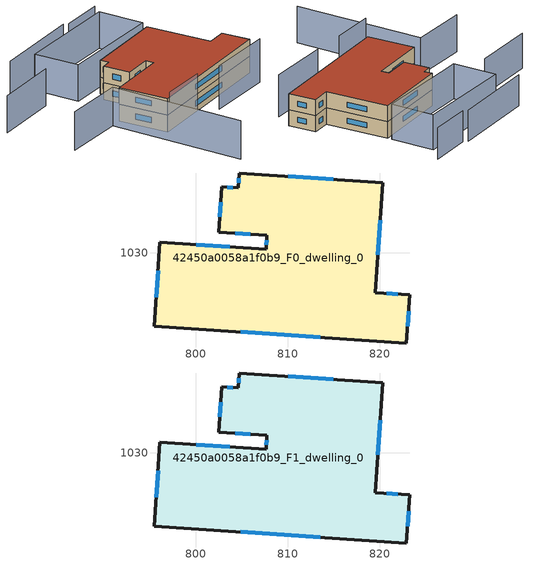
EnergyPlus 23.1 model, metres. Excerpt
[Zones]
42450a0058a1f0b9_F0_dwelling_0
 floor ground (EU_floor_Construction): 820.31,1037.64 819.51,1025.69 823.25,1025.44 822.91,1020.2 795.51,1022.02 796.12,1031.15 807.64,1030.38 807.74,1031.88 802.5,1032.23 802.83,1037.17 804.63,1037.05 804.74,1038.67 z0
 wall outside (EU_wall_Construction): 822.91,1020.2 823.25,1025.44 819.51,1025.69 820.31,1037.64 804.74,1038.67 804.63,1037.05 802.83,1037.17 802.5,1032.23 807.74,1031.88 807.64,1030.38 796.12,1031.15 795.51,1022.02 822.91,1020.2 z0:3
 window (EU_Window_Construction): 823.02,1021.99 823.13,1023.64 / 804.89,1021.4 813.53,1020.82 / 795.91,1028.02 795.72,1025.15 / 803.7,1030.65 800.06,1030.89 / 807.71,1031.37 807.68,1030.9 / 804.3,1032.11 805.95,1032 / 802.72,1035.48 802.62,1033.92 / 804.01,1037.09 803.45,1037.13 / 804.7,1038.12 804.66,1037.61 / 814.98,1037.99 810.07,1038.32 / 819.78,1029.78 820.03,1033.55 / 821.97,1025.52 820.79,1025.6 z1.03:1.97
42450a0058a1f0b9_F1_dwelling_0
 floor to 42450a0058a1f0b9_F0_dwelling_0 (EU_floor_Construction): 820.31,1037.64 819.51,1025.69 823.25,1025.44 822.9,1020.2 795.51,1022.02 796.12,1031.15 807.64,1030.38 807.74,1031.88 802.5,1032.23 802.83,1037.17 804.63,1037.05 804.74,1038.67 z3
 wall outside (EU_wall_Construction): 822.91,1020.2 823.25,1025.44 819.51,1025.69 820.31,1037.64 804.74,1038.67 804.63,1037.05 802.83,1037.17 802.5,1032.23 807.74,1031.88 807.64,1030.38 796.12,1031.15 795.51,1022.02 822.91,1020.2 z3:6
 window (EU_Window_Construction): 823.02,1021.99 823.13,1023.64 / 804.89,1021.4 813.53,1020.82 / 795.91,1028.02 795.72,1025.15 / 803.7,1030.65 800.06,1030.89 / 807.71,1031.37 807.68,1030.9 / 804.3,1032.11 805.95,1032 / 802.72,1035.48 802.62,1033.92 / 804.01,1037.09 803.45,1037.13 / 804.7,1038.12 804.66,1037.61 / 814.98,1037.99 810.07,1038.32 / 819.78,1029.78 820.03,1033.55 / 821.97,1025.52 820.79,1025.6 z4.03:4.97
 roof outside (EU_roof_Construction): 822.91,1020.2 823.25,1025.44 819.51,1025.69 820.31,1037.64 804.74,1038.67 804.63,1037.05 802.83,1037.17 802.5,1032.23 807.74,1031.88 807.64,1030.38 796.12,1031.15 795.51,1022.02 z6
shading: 807.59,1018.39 820.21,1017.04 z0:7.8; 793.3,1020.58 801.96,1019.74 z0:8.3; 782.43,1032.65 793.9,1031.25 / 793.9,1031.25 790.88,1006.53 z0:6.9; 820.46,1038.49 800.47,1040.68 / 800.47,1040.68 801.39,1048.98 / 801.39,1048.98 821.37,1046.79 / 821.37,1046.79 820.46,1038.49 z0:6.5; 796.58,1044.7 784.02,1045.73 z0:6.6; 824.6,1049.13 816.3,1049.92 / 815.64,1050.63 798.43,1051.99 z0:5.8
[Building]
EU S2 Campaign: North Axis=0; Terrain=City; Solar Distribution=FullExterior
[Site:Location]
Cape.Town.Intl.AP: Latitude=-33.965; Longitude=18.602; Time Zone=2; Elevation=46
[SizingPeriod:WeatherFileDays]
AnnualSizingPeriod: Begin Month=1; Begin Day of Month=1; End Month=12; End Day of Month=31; Day of Week for Start Day=Monday; Use Weather File Daylight Saving Period=No; Use Weather File Rain and Snow Indicators=No
[MATERIAL]
EU_InternalMass_Material: Roughness=MediumRough; Thickness=0.1; Conductivity=1; Density=1800; Specific Heat=900; Thermal Absorptance=0.9; Solar Absorptance=0.7; Visible Absorptance=0.7
[MATERIAL:NOMASS] Roughness=MediumRough; Thermal Absorptance=0.9; Solar Absorptance=0.7; Visible Absorptance=0.7
Name | Thermal Resistance
EU_wall_NoMass | 0.493876
EU_roof_NoMass | 0.449382
EU_floor_NoMass | 1.25
[WINDOWMATERIAL:SIMPLEGLAZINGSYSTEM]
EU_Window_SimpleGlazing: UFactor=4.4; Solar Heat Gain Coefficient=0.85; Visible Transmittance=0.85
[CONSTRUCTION]
EU_wall_Construction: EU_wall_NoMass
EU_roof_Construction: EU_roof_NoMass
EU_floor_Construction: EU_floor_NoMass
EU_Window_Construction: EU_Window_SimpleGlazing
EU_InternalMass_Construction: EU_InternalMass_Material
[ZONE] Type=1; Multiplier=1; Ceiling Height=autocalculate; Volume=1099.4; Floor Area=autocalculate; Part of Total Floor Area=Yes
42450a0058a1f0b9_F0_dwelling_0; 42450a0058a1f0b9_F1_dwelling_0
[INTERNALMASS] Construction=EU_InternalMass_Construction; Surface Area=366.466
Name | Zone or ZoneList
42450a0058a1f0b9_F0_dwelling_0_EU_InternalMass | 42450a0058a1f0b9_F0_dwelling_0
42450a0058a1f0b9_F1_dwelling_0_EU_InternalMass | 42450a0058a1f0b9_F1_dwelling_0
[OTHEREQUIPMENT] Fuel Type=Electricity; Design Level Calculation Method=Watts/Area; Power per Zone Floor Area=1; Fraction Latent=0; Fraction Radiant=0; Fraction Lost=0; Carbon Dioxide Generation Rate=0; EndUse Subcategory=EU_Step8_InternalGains
Name | Zone or ZoneList or Space or SpaceList | Schedule
EU_Step8_InternalGain_42450a0058a1f0b9_F0_dwelling_0_f000 | 42450a0058a1f0b9_F0_dwelling_0 | EU_Step8_GainSchedule_42450a0058a1f0b9_F0_dwelling_0_f000
EU_Step8_InternalGain_42450a0058a1f0b9_F1_dwelling_0_f000 | 42450a0058a1f0b9_F1_dwelling_0 | EU_Step8_GainSchedule_42450a0058a1f0b9_F1_dwelling_0_f000
[ZONEVENTILATION:DESIGNFLOWRATE] Schedule=EU_AlwaysOn; Design Flow Rate Calculation Method=AirChanges/Hour; Air Changes per Hour=0.64; Ventilation Type=Natural; Fan Pressure Rise=0; Fan Total Efficiency=1; Constant Term Coefficient=1; Temperature Term Coefficient=0; Velocity Term Coefficient=0; Velocity Squared Term Coefficient=0; Minimum Indoor Temperature=-100; Maximum Indoor Temperature=100; Delta Temperature=-100; Minimum Outdoor Temperature=-100; Maximum Outdoor Temperature=100; Maximum Wind Speed=40
Name | Zone or ZoneList or Space or SpaceList
EU_ConstantAir_42450a0058a1f0b9_F0_dwelling_0 | 42450a0058a1f0b9_F0_dwelling_0
EU_ConstantAir_42450a0058a1f0b9_F1_dwelling_0 | 42450a0058a1f0b9_F1_dwelling_0
[HVACTEMPLATE:THERMOSTAT] Constant Heating Setpoint=20; Constant Cooling Setpoint=50
EU_HeatOnly_42450a0058a1f0b9_F0_dwelling_0; EU_HeatOnly_42450a0058a1f0b9_F1_dwelling_0
[HVACTEMPLATE:ZONE:IDEALLOADSAIRSYSTEM] System Availability Schedule=EU_AlwaysOn; Maximum Heating Supply Air Temperature=50; Minimum Cooling Supply Air Temperature=13; Maximum Heating Supply Air Humidity Ratio=0.0156; Minimum Cooling Supply Air Humidity Ratio=0.0077; Heating Limit=NoLimit; Cooling Limit=NoLimit; Heating Availability Schedule=EU_AlwaysOn; Cooling Availability Schedule=EU_CoolingOff; Dehumidification Control Type=ConstantSensibleHeatRatio; Cooling Sensible Heat Ratio=0.7; Dehumidification Setpoint=60; Humidification Control Type=None; Humidification Setpoint=30; Outdoor Air Method=None; Outdoor Air Flow Rate per Person=0.00944; Outdoor Air Flow Rate per Zone Floor Area=0; Outdoor Air Flow Rate per Zone=0; Demand Controlled Ventilation Type=None; Outdoor Air Economizer Type=NoEconomizer; Heat Recovery Type=None; Sensible Heat Recovery Effectiveness=0.7; Latent Heat Recovery Effectiveness=0.65
Name | Template Thermostat
42450a0058a1f0b9_F0_dwelling_0 | EU_HeatOnly_42450a0058a1f0b9_F0_dwelling_0
42450a0058a1f0b9_F1_dwelling_0 | EU_HeatOnly_42450a0058a1f0b9_F1_dwelling_0
[SIZING:ZONE] Zone Cooling Design Supply Air Temperature Input Method=SupplyAirTemperature; Zone Cooling Design Supply Air Temperature=13; Zone Heating Design Supply Air Temperature Input Method=SupplyAirTemperature; Zone Heating Design Supply Air Temperature=50; Zone Cooling Design Supply Air Humidity Ratio=0.008; Zone Heating Design Supply Air Humidity Ratio=0.008; Cooling Design Air Flow Method=DesignDay; Cooling Design Air Flow Rate=0; Cooling Minimum Air Flow per Zone Floor Area=0.000762; Cooling Minimum Air Flow=0; Cooling Minimum Air Flow Fraction=0.2; Heating Design Air Flow Method=DesignDay; Heating Design Air Flow Rate=0; Heating Maximum Air Flow per Zone Floor Area=0.002032; Heating Maximum Air Flow=0.141576; Heating Maximum Air Flow Fraction=0.3; Account for Dedicated Outdoor Air System=No; Dedicated Outdoor Air System Control Strategy=NeutralSupplyAir; Dedicated Outdoor Air Low Setpoint Temperature for Design=autosize; Dedicated Outdoor Air High Setpoint Temperature for Design=autosize; Zone Load Sizing Method=Sensible Load Only No Latent Load; Zone Latent Cooling Design Supply Air Humidity Ratio Input Method=HumidityRatioDifference; Zone Cooling Design Supply Air Humidity Ratio Difference=0.005; Zone Latent Heating Design Supply Air Humidity Ratio Input Method=HumidityRatioDifference; Zone Humidification Design Supply Air Humidity Ratio Difference=0.005
42450a0058a1f0b9_F0_dwelling_0; 42450a0058a1f0b9_F1_dwelling_0
[SCHEDULE:CONSTANT]
Name | Hourly Value
EU_AlwaysOn | 1
EU_CoolingOff | 0
[SCHEDULE:FILE] Column Number=1; Rows to Skip at Top=0; Number of Hours of Data=8760; Column Separator=Comma; Interpolate to Timestep=No; Minutes per Item=60; Adjust Schedule for Daylight Savings=Yes
Name | File
EU_Step8_GainSchedule_42450a0058a1f0b9_F0_dwelling_0_f000 | ../../schedules/42450a0058a1f0b9/42450a0058a1f0b9_F0_dwelling_0_f000_gain.csv
EU_Step8_GainSchedule_42450a0058a1f0b9_F1_dwelling_0_f000 | ../../schedules/42450a0058a1f0b9/42450a0058a1f0b9_F1_dwelling_0_f000_gain.csv
